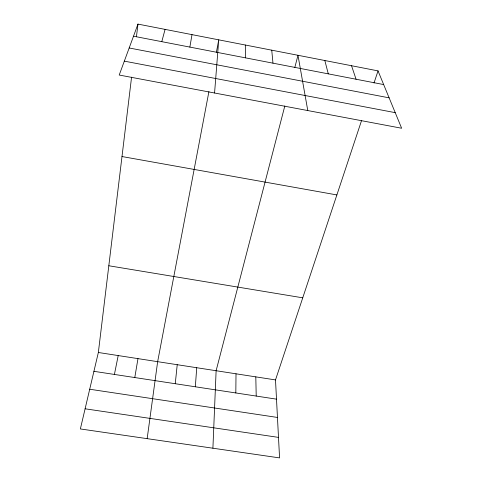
<?xml version="1.0" encoding="UTF-8"?>
<svg xmlns="http://www.w3.org/2000/svg" width="482" height="482" viewBox="0 0 482 482"><rect width="100%" height="100%" fill="white"/><g stroke="black" fill="none" stroke-linecap="round" stroke-linejoin="round"><path stroke-width="0.72" d="M235.825 392.957L236.011 373.803M212.905 448.212L216.117 370.724L284.832 105.932M195.337 386.781L196.722 367.718M214.568 93.002L218.75 39.843L216.4 52.213M175.249 383.72L177.231 364.705M361.608 120.398L275.505 379.918L279.566 457.9L80.361 428.944L98.352 352.493L131.574 77.156M136.448 36.753L137.972 24.1L378.033 70.89L401.639 128.242L119.211 75.041L137.972 24.1M147.161 438.656L157.65 361.675L208.917 91.628M134.785 377.551L137.979 358.626M189.866 47.097L191.999 34.632M114.403 374.442L118.21 355.565M294.839 67.384L297.978 55.285L307.781 110.559M161.789 41.663L165.073 29.384M374.008 83.025L378.033 70.89M85.103 408.796L278.5 437.391M89.706 389.239L277.457 417.448M93.924 371.321L276.505 399.156M98.352 352.493L275.505 379.918M108.818 265.757L302.744 297.822M121.994 156.542L336.876 194.933M124.332 61.142L395.222 112.649M129.176 47.977L389.131 97.846M133.514 36.198L383.66 84.567M351.523 65.721L356.065 79.229M324.838 60.521L328.284 73.86M271.74 50.17L272.975 63.166M255.803 376.864L256.213 396.065M245.332 45.025L245.458 57.846"/></g></svg>
